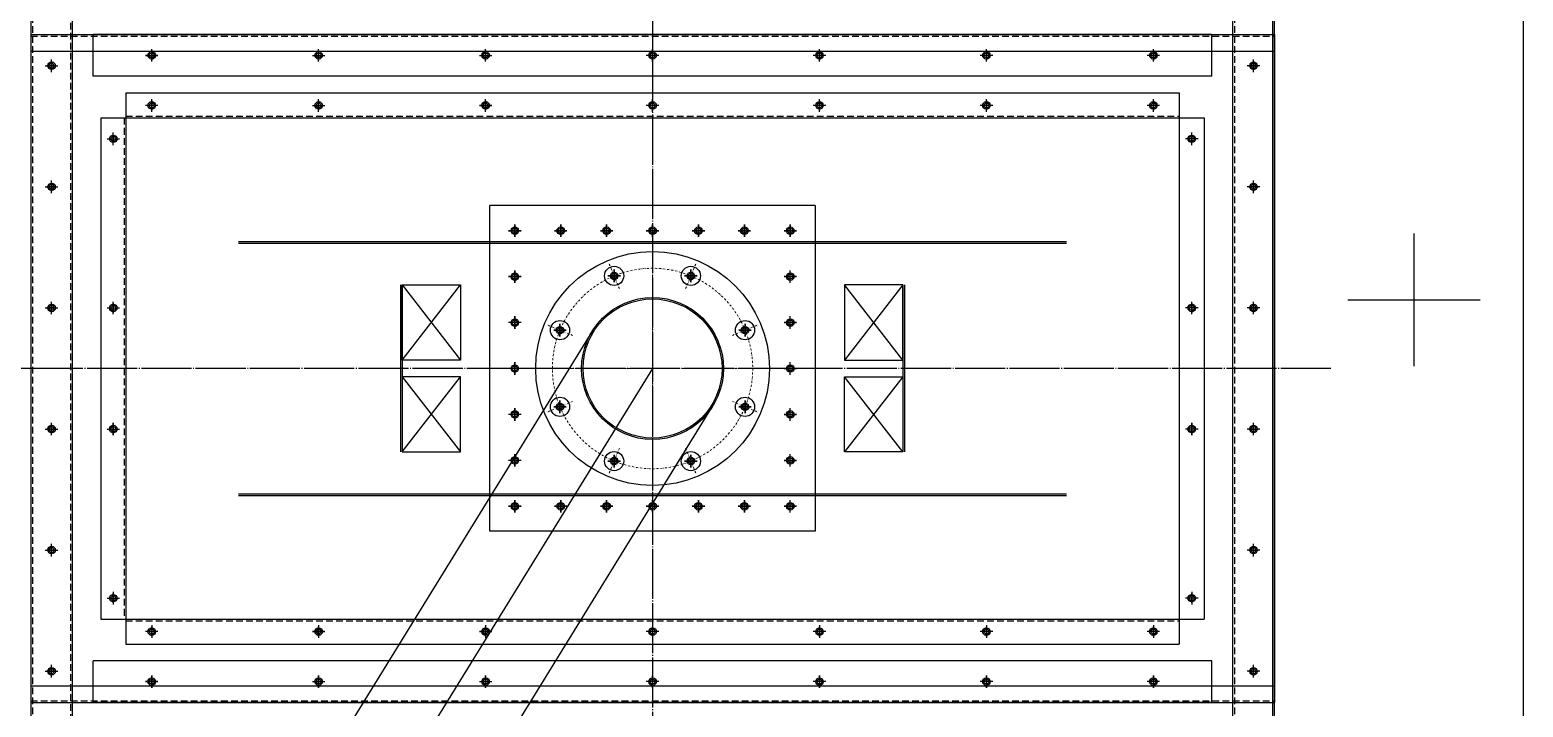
# Model space of a CAD drawing. Header units: millimetres. Extents: x 2905 to 24764, y 2030 to 17488.
# Drawn here: x 10754 to 12543, y 13301 to 14112 of the extents above; entities that cross this region are included whole.
import ezdxf

# ---------------------------------------------------------------- set-up
doc = ezdxf.new("R2010")
doc.units = ezdxf.units.MM
for name, pattern in [('CENTER', [65, 60, -2, 1, -2]), ('DGN Style 4', [4.8, 2.4, -1.2, 0, -1.2]), ('HIDDEN', [3, 2, -1])]:
    doc.linetypes.add(name, pattern=pattern)
doc.layers.add('CENTER', color=1, linetype='CENTER')
doc.layers.add('숨은선', color=5, linetype='HIDDEN')
doc.layers.add('L(c)', color=1, linetype='DGN Style 4', lineweight=5)

msp = doc.modelspace()

# ---------------------------------------------------------------- hatches: boundary and pattern name
h = msp.add_hatch()
h.set_pattern_fill('CROSS', scale=50)
h.set_pattern_definition([(0, (-358824.55, 1853700.72), (317.5, 317.5), [158.75, -476.25]), (90, (-358745.18, 1853621.35), (-317.5, 317.5), [158.75, -476.25])])
h.paths.add_polyline_path([(12243.3, 15658.3), (12543.3, 15658.3), (12543.3, 11758.3), (12243.3, 11758.3)])

# ---------------------------------------------------------------- linework, layer by layer
for p, q in [((10755.3, 15604.3), (10755.3, 11808.3)), ((10805.3, 11808.3), (10805.3, 15604.3)), ((12195.3, 15604.3), (12195.3, 11808.3)), ((12245.3, 11808.3), (12245.3, 15604.3)), ((10755.3, 14106.3), (12245.3, 14106.3)), ((10755.3, 14106.3), (10755.3, 13306.3)), ((12245.3, 14106.3), (12245.3, 13306.3)), ((10755.3, 14086.3), (12245.3, 14086.3)), ((10869.3, 14036.3), (10869.3, 13376.3)), ((10869.3, 14036.3), (12131.3, 14036.3)), ((12131.3, 14036.3), (12131.3, 13376.3)), ((10839.3, 14006.3), (10839.3, 13406.3)), ((10839.3, 14006.3), (12161.3, 14006.3)), ((11695.3, 13901.3), (11305.3, 13901.3)), ((11305.3, 13511.3), (11305.3, 13901.3)), ((11695.3, 13901.3), (11695.3, 13511.3)), ((11004.3, 13858.3), (11996.3, 13858.3)), ((11004.3, 13856.3), (11996.3, 13856.3)), ((11198.3, 13806.3), (11198.3, 13606.3)), ((11200.3, 13806.3), (11200.3, 13606.3)), ((11800.3, 13806.3), (11800.3, 13606.3)), ((11802.3, 13806.3), (11802.3, 13606.3)), ((11428.6, 13752.1), (10440.5, 12151)), ((10586.1, 12061.8), (11572.5, 13661.5)), ((11004.3, 13556.3), (11996.3, 13556.3)), ((11004.3, 13554.3), (11996.3, 13554.3)), ((11695.3, 13511.3), (11305.3, 13511.3)), ((10839.3, 13406.3), (12161.3, 13406.3)), ((10869.3, 13376.3), (12131.3, 13376.3)), ((10755.3, 13326.3), (12245.3, 13326.3)), ((10755.3, 13306.3), (12245.3, 13306.3))]:
    msp.add_line(p, q)
at = {"color": 7}
for p, q in [((10830.3, 14056.3), (10830.3, 14106.3)), ((12170.3, 14106.3), (10830.3, 14106.3)), ((12170.3, 14056.3), (12170.3, 14106.3)), ((12170.3, 14056.3), (10830.3, 14056.3)), ((12161.3, 14006.3), (12161.3, 13406.3)), ((11200.3, 13806.3), (11270.3, 13806.3)), ((11200.3, 13716.3), (11200.3, 13806.3)), ((11200.3, 13806.3), (11270.3, 13716.3)), ((11200.3, 13716.3), (11270.3, 13806.3)), ((11270.3, 13806.3), (11270.3, 13716.3)), ((11800.3, 13806.3), (11730.3, 13806.3)), ((11730.3, 13806.3), (11730.3, 13716.3)), ((11800.3, 13806.3), (11730.3, 13716.3)), ((11800.3, 13716.3), (11730.3, 13806.3)), ((11800.3, 13716.3), (11800.3, 13806.3)), ((11270.3, 13716.3), (11200.3, 13716.3)), ((11730.3, 13716.3), (11800.3, 13716.3)), ((11270.3, 13696.3), (11200.3, 13696.3)), ((11200.3, 13696.3), (11200.3, 13606.3)), ((11200.3, 13606.3), (11270.3, 13696.3)), ((11200.3, 13696.3), (11270.3, 13606.3)), ((11270.3, 13606.3), (11270.3, 13696.3)), ((11730.3, 13606.3), (11730.3, 13696.3)), ((11730.3, 13696.3), (11800.3, 13696.3)), ((11800.3, 13606.3), (11730.3, 13696.3)), ((11800.3, 13696.3), (11730.3, 13606.3)), ((11800.3, 13696.3), (11800.3, 13606.3)), ((11200.3, 13606.3), (11270.3, 13606.3)), ((11800.3, 13606.3), (11730.3, 13606.3)), ((10830.3, 13306.3), (10830.3, 13356.3)), ((12170.3, 13356.3), (10830.3, 13356.3)), ((12170.3, 13306.3), (12170.3, 13356.3)), ((12170.3, 13306.3), (10830.3, 13306.3))]:
    msp.add_line(p, q, dxfattribs=at)
at = {"color": 1}
for p, q in [((11327.8, 13871.3), (11342.8, 13871.3)), ((11342.8, 13871.3), (11327.8, 13871.3)), ((11335.3, 13878.8), (11335.3, 13863.8)), ((11335.3, 13878.8), (11335.3, 13863.8)), ((11382.8, 13871.3), (11397.8, 13871.3)), ((11390.3, 13878.8), (11390.3, 13863.8)), ((11437.8, 13871.3), (11452.8, 13871.3)), ((11445.3, 13878.8), (11445.3, 13863.8)), ((11492.8, 13871.3), (11507.8, 13871.3)), ((11500.3, 13878.8), (11500.3, 13863.8)), ((11547.8, 13871.3), (11562.8, 13871.3)), ((11555.3, 13878.8), (11555.3, 13863.8)), ((11602.8, 13871.3), (11617.8, 13871.3)), ((11610.3, 13878.8), (11610.3, 13863.8)), ((11657.8, 13871.3), (11672.8, 13871.3)), ((11665.3, 13878.8), (11665.3, 13863.8)), ((11327.8, 13816.3), (11342.8, 13816.3)), ((11342.8, 13816.3), (11327.8, 13816.3)), ((11335.3, 13823.8), (11335.3, 13808.8)), ((11335.3, 13823.8), (11335.3, 13808.8)), ((11446.8, 13817.2), (11461.8, 13817.2)), ((11454.3, 13824.7), (11454.3, 13809.7)), ((11538.7, 13817.2), (11553.7, 13817.2)), ((11546.2, 13824.7), (11546.2, 13809.7)), ((11657.8, 13816.3), (11672.8, 13816.3)), ((11665.3, 13808.8), (11665.3, 13823.8)), ((11342.8, 13761.3), (11327.8, 13761.3)), ((11335.3, 13768.8), (11335.3, 13753.8)), ((11389.4, 13759.7), (11389.4, 13744.7)), ((11611.1, 13759.7), (11611.1, 13744.7)), ((11657.8, 13761.3), (11672.8, 13761.3)), ((11665.3, 13753.8), (11665.3, 13768.8)), ((11381.9, 13752.2), (11396.9, 13752.2)), ((11603.6, 13752.2), (11618.6, 13752.2)), ((11500.3, 13706.3), (10513.3, 12106.4)), ((10757.7, 13706.3), (10748.7, 13706.3)), ((10758.3, 13706.3), (10752.3, 13706.3)), ((11342.8, 13706.3), (11327.8, 13706.3)), ((11335.3, 13713.8), (11335.3, 13698.8)), ((11657.8, 13706.3), (11672.8, 13706.3)), ((11665.3, 13698.8), (11665.3, 13713.8)), ((11389.4, 13667.9), (11389.4, 13652.9)), ((11611.1, 13667.9), (11611.1, 13652.9)), ((11342.8, 13651.3), (11327.8, 13651.3)), ((11335.3, 13658.8), (11335.3, 13643.8)), ((11381.9, 13660.4), (11396.9, 13660.4)), ((11603.6, 13660.4), (11618.6, 13660.4)), ((11657.8, 13651.3), (11672.8, 13651.3)), ((11665.3, 13643.8), (11665.3, 13658.8)), ((11342.8, 13596.3), (11327.8, 13596.3)), ((11335.3, 13603.8), (11335.3, 13588.8)), ((11454.3, 13602.9), (11454.3, 13587.9)), ((11546.2, 13602.9), (11546.2, 13587.9)), ((11657.8, 13596.3), (11672.8, 13596.3)), ((11665.3, 13588.8), (11665.3, 13603.8)), ((11446.8, 13595.4), (11461.8, 13595.4)), ((11538.7, 13595.4), (11553.7, 13595.4)), ((11335.3, 13548.8), (11335.3, 13533.8)), ((11335.3, 13548.8), (11335.3, 13533.8)), ((11390.3, 13548.8), (11390.3, 13533.8)), ((11445.3, 13548.8), (11445.3, 13533.8)), ((11500.3, 13548.8), (11500.3, 13533.8)), ((11555.3, 13548.8), (11555.3, 13533.8)), ((11610.3, 13548.8), (11610.3, 13533.8)), ((11665.3, 13533.8), (11665.3, 13548.8)), ((11327.8, 13541.3), (11342.8, 13541.3)), ((11342.8, 13541.3), (11327.8, 13541.3)), ((11382.8, 13541.3), (11397.8, 13541.3)), ((11437.8, 13541.3), (11452.8, 13541.3)), ((11492.8, 13541.3), (11507.8, 13541.3)), ((11547.8, 13541.3), (11562.8, 13541.3)), ((11602.8, 13541.3), (11617.8, 13541.3)), ((11657.8, 13541.3), (11672.8, 13541.3))]:
    msp.add_line(p, q, dxfattribs=at)
at = {"color": 7}
msp.add_lwpolyline([(12243.3, 15658.3), (12543.3, 15658.3), (12543.3, 11758.3), (12243.3, 11758.3)], close=True, dxfattribs=at)
for centre, radius in [((10900.3, 14081.3), 4.5), ((10900.3, 14081.3), 3), ((11100.3, 14081.3), 4.5), ((11100.3, 14081.3), 3), ((11300.3, 14081.3), 4.5), ((11300.3, 14081.3), 3), ((11500.3, 14081.3), 4.5), ((11500.3, 14081.3), 3), ((11700.3, 14081.3), 4.5), ((11700.3, 14081.3), 3), ((11900.3, 14081.3), 4.5), ((11900.3, 14081.3), 3), ((12100.3, 14081.3), 4.5), ((12100.3, 14081.3), 3), ((10780.3, 14068.8), 4.5), ((10780.3, 14068.8), 3), ((10780.3, 14068.8), 3), ((10780.3, 14068.8), 3), ((10780.3, 14068.8), 3), ((12220.3, 14068.8), 4.5), ((12220.3, 14068.8), 3), ((12220.3, 14068.8), 3), ((12220.3, 14068.8), 3), ((12220.3, 14068.8), 3), ((10900.3, 14021.3), 4.5), ((11100.3, 14021.3), 4.5), ((11300.3, 14021.3), 4.5), ((11500.3, 14021.3), 4.5), ((11700.3, 14021.3), 4.5), ((11900.3, 14021.3), 4.5), ((12100.3, 14021.3), 4.5), ((10900.3, 14021.3), 3), ((11100.3, 14021.3), 3), ((11300.3, 14021.3), 3), ((11500.3, 14021.3), 3), ((11700.3, 14021.3), 3), ((11900.3, 14021.3), 3), ((12100.3, 14021.3), 3), ((10854.3, 13981.3), 4.5), ((10854.3, 13981.3), 3), ((12146.3, 13981.3), 4.5), ((12146.3, 13981.3), 3), ((10780.3, 13923.8), 4.5), ((10780.3, 13923.8), 3), ((10780.3, 13923.8), 3), ((10780.3, 13923.8), 3), ((10780.3, 13923.8), 3), ((12220.3, 13923.8), 4.5), ((12220.3, 13923.8), 3), ((12220.3, 13923.8), 3), ((12220.3, 13923.8), 3), ((12220.3, 13923.8), 3), ((11335.3, 13871.3), 4.5), ((11335.3, 13871.3), 4.5), ((11335.3, 13871.3), 3), ((11390.3, 13871.3), 4.5), ((11390.3, 13871.3), 3), ((11445.3, 13871.3), 4.5), ((11445.3, 13871.3), 3), ((11500.3, 13871.3), 4.5), ((11500.3, 13871.3), 3), ((11555.3, 13871.3), 4.5), ((11555.3, 13871.3), 3), ((11610.3, 13871.3), 4.5), ((11610.3, 13871.3), 3), ((11665.3, 13871.3), 4.5), ((11665.3, 13871.3), 3), ((11500.3, 13706.3), 140), ((11335.3, 13816.3), 4.5), ((11335.3, 13816.3), 4.5), ((11335.3, 13816.3), 3), ((11454.3, 13817.2), 11.5), ((11454.3, 13817.2), 4.5), ((11454.3, 13817.2), 3), ((11546.2, 13817.2), 11.5), ((11546.2, 13817.2), 4.5), ((11546.2, 13817.2), 3), ((11665.3, 13816.3), 4.5), ((11665.3, 13816.3), 3), ((10780.3, 13778.8), 4.5), ((10780.3, 13778.8), 3), ((10780.3, 13778.8), 3), ((10780.3, 13778.8), 3), ((10780.3, 13778.8), 3), ((10854.3, 13778.8), 4.5), ((10854.3, 13778.8), 3), ((11500.3, 13706.3), 85), ((11500.3, 13706.3), 83.3), ((12146.3, 13778.8), 4.5), ((12146.3, 13778.8), 3), ((12220.3, 13778.8), 4.5), ((12220.3, 13778.8), 3), ((12220.3, 13778.8), 3), ((12220.3, 13778.8), 3), ((12220.3, 13778.8), 3), ((12220.3, 13778.8), 3), ((12220.3, 13778.8), 3), ((12220.3, 13778.8), 3), ((12220.3, 13778.8), 3), ((12220.3, 13778.8), 3), ((12220.3, 13778.8), 3), ((12220.3, 13778.8), 3), ((12220.3, 13778.8), 3), ((11335.3, 13761.3), 4.5), ((11335.3, 13761.3), 3), ((11389.4, 13752.2), 11.5), ((11611.1, 13752.2), 11.5), ((11665.3, 13761.3), 4.5), ((11665.3, 13761.3), 3), ((11389.4, 13752.2), 4.5), ((11389.4, 13752.2), 3), ((11611.1, 13752.2), 4.5), ((11611.1, 13752.2), 3), ((11335.3, 13706.3), 4.5), ((11335.3, 13706.3), 3), ((11665.3, 13706.3), 4.5), ((11665.3, 13706.3), 3), ((11389.4, 13660.4), 11.5), ((11611.1, 13660.4), 11.5), ((11335.3, 13651.3), 4.5), ((11335.3, 13651.3), 3), ((11389.4, 13660.4), 4.5), ((11389.4, 13660.4), 3), ((11611.1, 13660.4), 4.5), ((11611.1, 13660.4), 3), ((11665.3, 13651.3), 4.5), ((11665.3, 13651.3), 3), ((10780.3, 13633.8), 4.5), ((10780.3, 13633.8), 3), ((10780.3, 13633.8), 3), ((10780.3, 13633.8), 3), ((10780.3, 13633.8), 3), ((10780.3, 13633.8), 3), ((10780.3, 13633.8), 3), ((10780.3, 13633.8), 3), ((10780.3, 13633.8), 3), ((10780.3, 13633.8), 3), ((10780.3, 13633.8), 3), ((10780.3, 13633.8), 3), ((10780.3, 13633.8), 3), ((10854.3, 13633.8), 4.5), ((10854.3, 13633.8), 3), ((12146.3, 13633.8), 4.5), ((12146.3, 13633.8), 3), ((12220.3, 13633.8), 4.5), ((12220.3, 13633.8), 3), ((12220.3, 13633.8), 3), ((12220.3, 13633.8), 3), ((12220.3, 13633.8), 3), ((11335.3, 13596.3), 4.5), ((11335.3, 13596.3), 3), ((11454.3, 13595.4), 11.5), ((11454.3, 13595.4), 4.5), ((11454.3, 13595.4), 3), ((11546.2, 13595.4), 11.5), ((11546.2, 13595.4), 4.5), ((11546.2, 13595.4), 3), ((11665.3, 13596.3), 4.5), ((11665.3, 13596.3), 3), ((11335.3, 13541.3), 4.5), ((11335.3, 13541.3), 4.5), ((11335.3, 13541.3), 3), ((11390.3, 13541.3), 4.5), ((11390.3, 13541.3), 3), ((11445.3, 13541.3), 4.5), ((11445.3, 13541.3), 3), ((11500.3, 13541.3), 4.5), ((11500.3, 13541.3), 3), ((11555.3, 13541.3), 4.5), ((11555.3, 13541.3), 3), ((11610.3, 13541.3), 4.5), ((11610.3, 13541.3), 3), ((11665.3, 13541.3), 4.5), ((11665.3, 13541.3), 3), ((10780.3, 13488.8), 4.5), ((10780.3, 13488.8), 3), ((10780.3, 13488.8), 3), ((10780.3, 13488.8), 3), ((10780.3, 13488.8), 3), ((12220.3, 13488.8), 4.5), ((12220.3, 13488.8), 3), ((12220.3, 13488.8), 3), ((12220.3, 13488.8), 3), ((12220.3, 13488.8), 3), ((10854.3, 13431.3), 4.5), ((12146.3, 13431.3), 4.5), ((10854.3, 13431.3), 3), ((12146.3, 13431.3), 3), ((10900.3, 13391.3), 4.5), ((10900.3, 13391.3), 3), ((10900.3, 13391.3), 3), ((11100.3, 13391.3), 4.5), ((11100.3, 13391.3), 3), ((11300.3, 13391.3), 4.5), ((11300.3, 13391.3), 3), ((11500.3, 13391.3), 4.5), ((11500.3, 13391.3), 3), ((11700.3, 13391.3), 4.5), ((11700.3, 13391.3), 3), ((11900.3, 13391.3), 4.5), ((11900.3, 13391.3), 3), ((12100.3, 13391.3), 4.5), ((12100.3, 13391.3), 3), ((12100.3, 13391.3), 3), ((10780.3, 13343.8), 4.5), ((10780.3, 13343.8), 3), ((10780.3, 13343.8), 3), ((10780.3, 13343.8), 3), ((10780.3, 13343.8), 3), ((12220.3, 13343.8), 4.5), ((12220.3, 13343.8), 3), ((12220.3, 13343.8), 3), ((12220.3, 13343.8), 3), ((12220.3, 13343.8), 3), ((10900.3, 13331.3), 4.5), ((10900.3, 13331.3), 3), ((11100.3, 13331.3), 4.5), ((11100.3, 13331.3), 3), ((11300.3, 13331.3), 4.5), ((11300.3, 13331.3), 3), ((11500.3, 13331.3), 4.5), ((11500.3, 13331.3), 3), ((11700.3, 13331.3), 4.5), ((11700.3, 13331.3), 3), ((11900.3, 13331.3), 4.5), ((11900.3, 13331.3), 3), ((12100.3, 13331.3), 4.5), ((12100.3, 13331.3), 3)]:
    msp.add_circle(centre, radius)
at = {"layer": 'CENTER'}
for p, q in [((11500.3, 14140.3), (11500.3, 13283.5)), ((10892.8, 14081.3), (10907.8, 14081.3)), ((10907.8, 14081.3), (10892.8, 14081.3)), ((10907.8, 14081.3), (10892.8, 14081.3)), ((10906, 14081.3), (10894.5, 14081.3)), ((10906, 14081.3), (10894.5, 14081.3)), ((10900.3, 14073.8), (10900.3, 14088.8)), ((10900.3, 14073.8), (10900.3, 14088.8)), ((10900.3, 14073.8), (10900.3, 14088.8)), ((10900.3, 14087), (10900.3, 14075.6)), ((10900.3, 14075.6), (10900.3, 14087)), ((10900.3, 14087), (10900.3, 14075.6)), ((10900.3, 14075.6), (10900.3, 14087)), ((11092.8, 14081.3), (11107.8, 14081.3)), ((11092.8, 14081.3), (11107.8, 14081.3)), ((11092.8, 14081.3), (11107.8, 14081.3)), ((11094.5, 14081.3), (11106, 14081.3)), ((11094.5, 14081.3), (11106, 14081.3)), ((11100.3, 14073.8), (11100.3, 14088.8)), ((11100.3, 14073.8), (11100.3, 14088.8)), ((11100.3, 14073.8), (11100.3, 14088.8)), ((11100.3, 14087), (11100.3, 14075.6)), ((11100.3, 14075.6), (11100.3, 14087)), ((11100.3, 14087), (11100.3, 14075.6)), ((11100.3, 14075.6), (11100.3, 14087)), ((11292.8, 14081.3), (11307.8, 14081.3)), ((11292.8, 14081.3), (11307.8, 14081.3)), ((11292.8, 14081.3), (11307.8, 14081.3)), ((11294.5, 14081.3), (11306, 14081.3)), ((11294.5, 14081.3), (11306, 14081.3)), ((11300.3, 14073.8), (11300.3, 14088.8)), ((11300.3, 14073.8), (11300.3, 14088.8)), ((11300.3, 14073.8), (11300.3, 14088.8)), ((11300.3, 14087), (11300.3, 14075.6)), ((11300.3, 14075.6), (11300.3, 14087)), ((11300.3, 14087), (11300.3, 14075.6)), ((11300.3, 14075.6), (11300.3, 14087)), ((11507.8, 14081.3), (11492.8, 14081.3)), ((11507.8, 14081.3), (11492.8, 14081.3)), ((11507.8, 14081.3), (11492.8, 14081.3)), ((11506, 14081.3), (11494.5, 14081.3)), ((11506, 14081.3), (11494.5, 14081.3)), ((11500.3, 14073.8), (11500.3, 14088.8)), ((11500.3, 14073.8), (11500.3, 14088.8)), ((11500.3, 14087), (11500.3, 14075.6)), ((11500.3, 14075.6), (11500.3, 14087)), ((11500.3, 14087), (11500.3, 14075.6)), ((11500.3, 14075.6), (11500.3, 14087)), ((11707.8, 14081.3), (11692.8, 14081.3)), ((11707.8, 14081.3), (11692.8, 14081.3)), ((11707.8, 14081.3), (11692.8, 14081.3)), ((11706, 14081.3), (11694.5, 14081.3)), ((11706, 14081.3), (11694.5, 14081.3)), ((11700.3, 14073.8), (11700.3, 14088.8)), ((11700.3, 14073.8), (11700.3, 14088.8)), ((11700.3, 14073.8), (11700.3, 14088.8)), ((11700.3, 14087), (11700.3, 14075.6)), ((11700.3, 14075.6), (11700.3, 14087)), ((11700.3, 14087), (11700.3, 14075.6)), ((11700.3, 14075.6), (11700.3, 14087)), ((11907.8, 14081.3), (11892.8, 14081.3)), ((11907.8, 14081.3), (11892.8, 14081.3)), ((11907.8, 14081.3), (11892.8, 14081.3)), ((11906, 14081.3), (11894.5, 14081.3)), ((11906, 14081.3), (11894.5, 14081.3)), ((11900.3, 14073.8), (11900.3, 14088.8)), ((11900.3, 14073.8), (11900.3, 14088.8)), ((11900.3, 14073.8), (11900.3, 14088.8)), ((11900.3, 14087), (11900.3, 14075.6)), ((11900.3, 14075.6), (11900.3, 14087)), ((11900.3, 14087), (11900.3, 14075.6)), ((11900.3, 14075.6), (11900.3, 14087)), ((12107.8, 14081.3), (12092.8, 14081.3)), ((12107.8, 14081.3), (12092.8, 14081.3)), ((12107.8, 14081.3), (12092.8, 14081.3)), ((12106, 14081.3), (12094.5, 14081.3)), ((12106, 14081.3), (12094.5, 14081.3)), ((12100.3, 14073.8), (12100.3, 14088.8)), ((12100.3, 14073.8), (12100.3, 14088.8)), ((12100.3, 14073.8), (12100.3, 14088.8)), ((12100.3, 14087), (12100.3, 14075.6)), ((12100.3, 14075.6), (12100.3, 14087)), ((12100.3, 14087), (12100.3, 14075.6)), ((12100.3, 14075.6), (12100.3, 14087)), ((10772.8, 14068.8), (10787.8, 14068.8)), ((10785.9, 14068.8), (10774.5, 14068.8)), ((10780.3, 14061.3), (10780.3, 14076.3)), ((10780.3, 14073.8), (10780.3, 14063.8)), ((10780.3, 14073.8), (10780.3, 14063.8)), ((10780.3, 14073.8), (10780.3, 14063.8)), ((10780.3, 14073.8), (10780.3, 14063.8)), ((12227.8, 14068.8), (12212.8, 14068.8)), ((12214.7, 14068.8), (12226, 14068.8)), ((12220.3, 14061.3), (12220.3, 14076.3)), ((12220.3, 14073.8), (12220.3, 14063.8)), ((12220.3, 14073.8), (12220.3, 14063.8)), ((12220.3, 14073.8), (12220.3, 14063.8)), ((12220.3, 14073.8), (12220.3, 14063.8)), ((10900.3, 14013.8), (10900.3, 14028.8)), ((10900.3, 14013.8), (10900.3, 14028.8)), ((10900.3, 14013.8), (10900.3, 14028.8)), ((10900.3, 14027), (10900.3, 14015.6)), ((10900.3, 14015.6), (10900.3, 14027)), ((10900.3, 14027), (10900.3, 14015.6)), ((10900.3, 14015.6), (10900.3, 14027)), ((11100.3, 14013.8), (11100.3, 14028.8)), ((11100.3, 14013.8), (11100.3, 14028.8)), ((11100.3, 14013.8), (11100.3, 14028.8)), ((11100.3, 14027), (11100.3, 14015.6)), ((11100.3, 14015.6), (11100.3, 14027)), ((11100.3, 14027), (11100.3, 14015.6)), ((11100.3, 14015.6), (11100.3, 14027)), ((11300.3, 14013.8), (11300.3, 14028.8)), ((11300.3, 14013.8), (11300.3, 14028.8)), ((11300.3, 14013.8), (11300.3, 14028.8)), ((11300.3, 14027), (11300.3, 14015.6)), ((11300.3, 14015.6), (11300.3, 14027)), ((11300.3, 14027), (11300.3, 14015.6)), ((11300.3, 14015.6), (11300.3, 14027)), ((11500.3, 14013.8), (11500.3, 14028.8)), ((11500.3, 14013.8), (11500.3, 14028.8)), ((11500.3, 14027), (11500.3, 14015.6)), ((11500.3, 14015.6), (11500.3, 14027)), ((11500.3, 14027), (11500.3, 14015.6)), ((11500.3, 14015.6), (11500.3, 14027)), ((11700.3, 14013.8), (11700.3, 14028.8)), ((11700.3, 14013.8), (11700.3, 14028.8)), ((11700.3, 14013.8), (11700.3, 14028.8)), ((11700.3, 14027), (11700.3, 14015.6)), ((11700.3, 14015.6), (11700.3, 14027)), ((11700.3, 14027), (11700.3, 14015.6)), ((11700.3, 14015.6), (11700.3, 14027)), ((11900.3, 14013.8), (11900.3, 14028.8)), ((11900.3, 14013.8), (11900.3, 14028.8)), ((11900.3, 14013.8), (11900.3, 14028.8)), ((11900.3, 14027), (11900.3, 14015.6)), ((11900.3, 14015.6), (11900.3, 14027)), ((11900.3, 14027), (11900.3, 14015.6)), ((11900.3, 14015.6), (11900.3, 14027)), ((12100.3, 14013.8), (12100.3, 14028.8)), ((12100.3, 14013.8), (12100.3, 14028.8)), ((12100.3, 14013.8), (12100.3, 14028.8)), ((12100.3, 14027), (12100.3, 14015.6)), ((12100.3, 14015.6), (12100.3, 14027)), ((12100.3, 14027), (12100.3, 14015.6)), ((12100.3, 14015.6), (12100.3, 14027)), ((10907.8, 14021.3), (10892.8, 14021.3)), ((10907.8, 14021.3), (10892.8, 14021.3)), ((10907.8, 14021.3), (10892.8, 14021.3)), ((10906, 14021.3), (10894.5, 14021.3)), ((10906, 14021.3), (10894.5, 14021.3)), ((11092.8, 14021.3), (11107.8, 14021.3)), ((11092.8, 14021.3), (11107.8, 14021.3)), ((11092.8, 14021.3), (11107.8, 14021.3)), ((11094.5, 14021.3), (11106, 14021.3)), ((11094.5, 14021.3), (11106, 14021.3)), ((11307.8, 14021.3), (11292.8, 14021.3)), ((11292.8, 14021.3), (11307.8, 14021.3)), ((11292.8, 14021.3), (11307.8, 14021.3)), ((11294.5, 14021.3), (11306, 14021.3)), ((11294.5, 14021.3), (11306, 14021.3)), ((11507.8, 14021.3), (11492.8, 14021.3)), ((11507.8, 14021.3), (11492.8, 14021.3)), ((11507.8, 14021.3), (11492.8, 14021.3)), ((11506, 14021.3), (11494.5, 14021.3)), ((11506, 14021.3), (11494.5, 14021.3)), ((11707.8, 14021.3), (11692.8, 14021.3)), ((11707.8, 14021.3), (11692.8, 14021.3)), ((11707.8, 14021.3), (11692.8, 14021.3)), ((11706, 14021.3), (11694.5, 14021.3)), ((11706, 14021.3), (11694.5, 14021.3)), ((11907.8, 14021.3), (11892.8, 14021.3)), ((11907.8, 14021.3), (11892.8, 14021.3)), ((11907.8, 14021.3), (11892.8, 14021.3)), ((11906, 14021.3), (11894.5, 14021.3)), ((11906, 14021.3), (11894.5, 14021.3)), ((12107.8, 14021.3), (12092.8, 14021.3)), ((12107.8, 14021.3), (12092.8, 14021.3)), ((12107.8, 14021.3), (12092.8, 14021.3)), ((12106, 14021.3), (12094.5, 14021.3)), ((12106, 14021.3), (12094.5, 14021.3)), ((10846.8, 13981.3), (10861.8, 13981.3)), ((10846.8, 13981.3), (10861.8, 13981.3)), ((10846.8, 13981.3), (10861.8, 13981.3)), ((10850.4, 13981.3), (10858.1, 13981.3)), ((10854.3, 13973.8), (10854.3, 13988.8)), ((10854.3, 13976.3), (10854.3, 13986.3)), ((10854.3, 13985.1), (10854.3, 13977.5)), ((10854.3, 13977.5), (10854.3, 13985.1)), ((12153.8, 13981.3), (12138.8, 13981.3)), ((12153.8, 13981.3), (12138.8, 13981.3)), ((12150.1, 13981.3), (12142.4, 13981.3)), ((12146.3, 13973.8), (12146.3, 13988.8)), ((12146.3, 13976.3), (12146.3, 13986.3)), ((12146.3, 13985.1), (12146.3, 13977.5)), ((12146.3, 13977.5), (12146.3, 13985.1)), ((10772.8, 13923.8), (10787.8, 13923.8)), ((10785.9, 13923.8), (10774.5, 13923.8)), ((10780.3, 13916.3), (10780.3, 13931.3)), ((10780.3, 13928.8), (10780.3, 13918.8)), ((10780.3, 13928.8), (10780.3, 13918.8)), ((10780.3, 13928.8), (10780.3, 13918.8)), ((10780.3, 13928.8), (10780.3, 13918.8)), ((12227.8, 13923.8), (12212.8, 13923.8)), ((12214.7, 13923.8), (12226, 13923.8)), ((12220.3, 13916.3), (12220.3, 13931.3)), ((12220.3, 13928.8), (12220.3, 13918.8)), ((12220.3, 13928.8), (12220.3, 13918.8)), ((12220.3, 13928.8), (12220.3, 13918.8)), ((12220.3, 13928.8), (12220.3, 13918.8)), ((11342.8, 13871.3), (11327.8, 13871.3)), ((11335.3, 13863.8), (11335.3, 13878.8)), ((11397.8, 13871.3), (11382.8, 13871.3)), ((11390.3, 13863.8), (11390.3, 13878.8)), ((11452.8, 13871.3), (11437.8, 13871.3)), ((11445.3, 13863.8), (11445.3, 13878.8)), ((11507.8, 13871.3), (11492.8, 13871.3)), ((11500.3, 13863.8), (11500.3, 13878.8)), ((11562.8, 13871.3), (11547.8, 13871.3)), ((11555.3, 13863.8), (11555.3, 13878.8)), ((11617.8, 13871.3), (11602.8, 13871.3)), ((11610.3, 13863.8), (11610.3, 13878.8)), ((11672.8, 13871.3), (11657.8, 13871.3)), ((11665.3, 13863.8), (11665.3, 13878.8)), ((11342.8, 13816.3), (11327.8, 13816.3)), ((11335.3, 13808.8), (11335.3, 13823.8)), ((11461.8, 13817.2), (11446.8, 13817.2)), ((11454.3, 13809.7), (11454.3, 13824.7)), ((11553.7, 13817.2), (11538.7, 13817.2)), ((11546.2, 13809.7), (11546.2, 13824.7)), ((11672.8, 13816.3), (11657.8, 13816.3)), ((11665.3, 13808.8), (11665.3, 13823.8)), ((10772.8, 13778.8), (10787.8, 13778.8)), ((10785.9, 13778.8), (10774.5, 13778.8)), ((10780.3, 13771.3), (10780.3, 13786.3)), ((10780.3, 13783.8), (10780.3, 13773.8)), ((10780.3, 13783.8), (10780.3, 13773.8)), ((10780.3, 13783.8), (10780.3, 13773.8)), ((10780.3, 13783.8), (10780.3, 13773.8)), ((10846.8, 13778.8), (10861.8, 13778.8)), ((10846.8, 13778.8), (10861.8, 13778.8)), ((10846.8, 13778.8), (10861.8, 13778.8)), ((10848.5, 13778.8), (10860, 13778.8)), ((10854.3, 13771.3), (10854.3, 13786.3)), ((10854.3, 13771.3), (10854.3, 13786.3)), ((10854.3, 13784.5), (10854.3, 13773.1)), ((10854.3, 13773.1), (10854.3, 13784.5)), ((12153.8, 13778.8), (12138.8, 13778.8)), ((12153.8, 13778.8), (12138.8, 13778.8)), ((12153.8, 13778.8), (12138.8, 13778.8)), ((12152, 13778.8), (12140.5, 13778.8)), ((12146.3, 13771.3), (12146.3, 13786.3)), ((12146.3, 13771.3), (12146.3, 13786.3)), ((12146.3, 13784.5), (12146.3, 13773.1)), ((12146.3, 13773.1), (12146.3, 13784.5)), ((12227.8, 13778.8), (12212.8, 13778.8)), ((12214.7, 13778.8), (12226, 13778.8)), ((12214.7, 13778.8), (12226, 13778.8)), ((12214.7, 13778.8), (12226, 13778.8)), ((12220.3, 13771.3), (12220.3, 13786.3)), ((12220.3, 13773.8), (12220.3, 13783.8)), ((12220.3, 13773.8), (12220.3, 13783.8)), ((12220.3, 13773.8), (12220.3, 13783.8)), ((12220.3, 13773.8), (12220.3, 13783.8)), ((12220.3, 13773.8), (12220.3, 13783.8)), ((12220.3, 13773.8), (12220.3, 13783.8)), ((12220.3, 13773.8), (12220.3, 13783.8)), ((12220.3, 13773.8), (12220.3, 13783.8)), ((12220.3, 13783.8), (12220.3, 13773.8)), ((12220.3, 13783.8), (12220.3, 13773.8)), ((12220.3, 13783.8), (12220.3, 13773.8)), ((12220.3, 13783.8), (12220.3, 13773.8)), ((11342.8, 13761.3), (11327.8, 13761.3)), ((11335.3, 13753.8), (11335.3, 13768.8)), ((11389.4, 13744.7), (11389.4, 13759.7)), ((11611.1, 13744.7), (11611.1, 13759.7)), ((11672.8, 13761.3), (11657.8, 13761.3)), ((11665.3, 13753.8), (11665.3, 13768.8)), ((11396.9, 13752.2), (11381.9, 13752.2)), ((11618.6, 13752.2), (11603.6, 13752.2)), ((12312.9, 13706.3), (10703.2, 13706.3)), ((11342.8, 13706.3), (11327.8, 13706.3)), ((11335.3, 13698.8), (11335.3, 13713.8)), ((11672.8, 13706.3), (11657.8, 13706.3)), ((11665.3, 13698.8), (11665.3, 13713.8)), ((11389.4, 13652.9), (11389.4, 13667.9)), ((11611.1, 13652.9), (11611.1, 13667.9)), ((11342.8, 13651.3), (11327.8, 13651.3)), ((11335.3, 13643.8), (11335.3, 13658.8)), ((11396.9, 13660.4), (11381.9, 13660.4)), ((11618.6, 13660.4), (11603.6, 13660.4)), ((11672.8, 13651.3), (11657.8, 13651.3)), ((11665.3, 13643.8), (11665.3, 13658.8)), ((10772.8, 13633.8), (10787.8, 13633.8)), ((10785.9, 13633.8), (10774.5, 13633.8)), ((10785.9, 13633.8), (10774.5, 13633.8)), ((10785.9, 13633.8), (10774.5, 13633.8)), ((10780.3, 13626.3), (10780.3, 13641.3)), ((10780.3, 13638.8), (10780.3, 13628.8)), ((10780.3, 13638.8), (10780.3, 13628.8)), ((10780.3, 13638.8), (10780.3, 13628.8)), ((10780.3, 13638.8), (10780.3, 13628.8)), ((10780.3, 13638.8), (10780.3, 13628.8)), ((10780.3, 13638.8), (10780.3, 13628.8)), ((10780.3, 13638.8), (10780.3, 13628.8)), ((10780.3, 13638.8), (10780.3, 13628.8)), ((10780.3, 13628.8), (10780.3, 13638.8)), ((10780.3, 13628.8), (10780.3, 13638.8)), ((10780.3, 13628.8), (10780.3, 13638.8)), ((10780.3, 13628.8), (10780.3, 13638.8)), ((10846.8, 13633.8), (10861.8, 13633.8)), ((10846.8, 13633.8), (10861.8, 13633.8)), ((10846.8, 13633.8), (10861.8, 13633.8)), ((10848.5, 13633.8), (10860, 13633.8)), ((10854.3, 13641.3), (10854.3, 13626.3)), ((10854.3, 13626.3), (10854.3, 13641.3)), ((10854.3, 13639.5), (10854.3, 13628.1)), ((10854.3, 13628.1), (10854.3, 13639.5)), ((12153.8, 13633.8), (12138.8, 13633.8)), ((12153.8, 13633.8), (12138.8, 13633.8)), ((12153.8, 13633.8), (12138.8, 13633.8)), ((12152, 13633.8), (12140.5, 13633.8)), ((12146.3, 13641.3), (12146.3, 13626.3)), ((12146.3, 13626.3), (12146.3, 13641.3)), ((12146.3, 13639.5), (12146.3, 13628.1)), ((12146.3, 13628.1), (12146.3, 13639.5)), ((12227.8, 13633.8), (12212.8, 13633.8)), ((12214.7, 13633.8), (12226, 13633.8)), ((12220.3, 13626.3), (12220.3, 13641.3)), ((12220.3, 13628.8), (12220.3, 13638.8)), ((12220.3, 13628.8), (12220.3, 13638.8)), ((12220.3, 13628.8), (12220.3, 13638.8)), ((12220.3, 13628.8), (12220.3, 13638.8)), ((11342.8, 13596.3), (11327.8, 13596.3)), ((11335.3, 13588.8), (11335.3, 13603.8)), ((11454.3, 13587.9), (11454.3, 13602.9)), ((11546.2, 13587.9), (11546.2, 13602.9)), ((11672.8, 13596.3), (11657.8, 13596.3)), ((11665.3, 13588.8), (11665.3, 13603.8)), ((11461.8, 13595.4), (11446.8, 13595.4)), ((11553.7, 13595.4), (11538.7, 13595.4)), ((11335.3, 13533.8), (11335.3, 13548.8)), ((11390.3, 13533.8), (11390.3, 13548.8)), ((11445.3, 13533.8), (11445.3, 13548.8)), ((11500.3, 13533.8), (11500.3, 13548.8)), ((11555.3, 13533.8), (11555.3, 13548.8)), ((11610.3, 13533.8), (11610.3, 13548.8)), ((11665.3, 13533.8), (11665.3, 13548.8)), ((11342.8, 13541.3), (11327.8, 13541.3)), ((11397.8, 13541.3), (11382.8, 13541.3)), ((11452.8, 13541.3), (11437.8, 13541.3)), ((11507.8, 13541.3), (11492.8, 13541.3)), ((11562.8, 13541.3), (11547.8, 13541.3)), ((11617.8, 13541.3), (11602.8, 13541.3)), ((11672.8, 13541.3), (11657.8, 13541.3)), ((10780.3, 13481.3), (10780.3, 13496.3)), ((10780.3, 13483.8), (10780.3, 13493.8)), ((10780.3, 13483.8), (10780.3, 13493.8)), ((10780.3, 13483.8), (10780.3, 13493.8)), ((10780.3, 13483.8), (10780.3, 13493.8)), ((12220.3, 13481.3), (12220.3, 13496.3)), ((12220.3, 13483.8), (12220.3, 13493.8)), ((12220.3, 13483.8), (12220.3, 13493.8)), ((12220.3, 13483.8), (12220.3, 13493.8)), ((12220.3, 13483.8), (12220.3, 13493.8)), ((10772.8, 13488.8), (10787.8, 13488.8)), ((10785.9, 13488.8), (10774.5, 13488.8)), ((12227.8, 13488.8), (12212.8, 13488.8)), ((12214.7, 13488.8), (12226, 13488.8)), ((10854.3, 13438.8), (10854.3, 13423.8)), ((10854.3, 13438.8), (10854.3, 13423.8)), ((10854.3, 13425.6), (10854.3, 13437)), ((10854.3, 13437), (10854.3, 13425.6)), ((12146.3, 13438.8), (12146.3, 13423.8)), ((12146.3, 13438.8), (12146.3, 13423.8)), ((12146.3, 13425.6), (12146.3, 13437)), ((12146.3, 13437), (12146.3, 13425.6)), ((10846.8, 13431.3), (10861.8, 13431.3)), ((10846.8, 13431.3), (10861.8, 13431.3)), ((10848.5, 13431.3), (10860, 13431.3)), ((12153.8, 13431.3), (12138.8, 13431.3)), ((12153.8, 13431.3), (12138.8, 13431.3)), ((12152, 13431.3), (12140.5, 13431.3)), ((10907.8, 13391.3), (10892.8, 13391.3)), ((10907.8, 13391.3), (10892.8, 13391.3)), ((10907.8, 13391.3), (10892.8, 13391.3)), ((10907.8, 13391.3), (10892.8, 13391.3)), ((10907.8, 13391.3), (10892.8, 13391.3)), ((10906, 13391.3), (10894.5, 13391.3)), ((10906, 13391.3), (10894.5, 13391.3)), ((10906, 13391.3), (10894.5, 13391.3)), ((10906, 13391.3), (10894.5, 13391.3)), ((10900.3, 13398.8), (10900.3, 13383.8)), ((10900.3, 13398.8), (10900.3, 13383.8)), ((10900.3, 13398.8), (10900.3, 13383.8)), ((10900.3, 13398.8), (10900.3, 13383.8)), ((10900.3, 13398.8), (10900.3, 13383.8)), ((10900.3, 13385.6), (10900.3, 13397)), ((10900.3, 13397), (10900.3, 13385.6)), ((10900.3, 13385.6), (10900.3, 13397)), ((10900.3, 13397), (10900.3, 13385.6)), ((10900.3, 13385.6), (10900.3, 13397)), ((10900.3, 13397), (10900.3, 13385.6)), ((10900.3, 13385.6), (10900.3, 13397)), ((10900.3, 13397), (10900.3, 13385.6)), ((11107.8, 13391.3), (11092.8, 13391.3)), ((11092.8, 13391.3), (11107.8, 13391.3)), ((11092.8, 13391.3), (11107.8, 13391.3)), ((11094.5, 13391.3), (11106, 13391.3)), ((11094.5, 13391.3), (11106, 13391.3)), ((11100.3, 13398.8), (11100.3, 13383.8)), ((11100.3, 13398.8), (11100.3, 13383.8)), ((11100.3, 13398.8), (11100.3, 13383.8)), ((11100.3, 13385.6), (11100.3, 13397)), ((11100.3, 13397), (11100.3, 13385.6)), ((11100.3, 13385.6), (11100.3, 13397)), ((11100.3, 13397), (11100.3, 13385.6)), ((11307.8, 13391.3), (11292.8, 13391.3)), ((11292.8, 13391.3), (11307.8, 13391.3)), ((11292.8, 13391.3), (11307.8, 13391.3)), ((11294.5, 13391.3), (11306, 13391.3)), ((11294.5, 13391.3), (11306, 13391.3)), ((11300.3, 13398.8), (11300.3, 13383.8)), ((11300.3, 13398.8), (11300.3, 13383.8)), ((11300.3, 13398.8), (11300.3, 13383.8)), ((11300.3, 13385.6), (11300.3, 13397)), ((11300.3, 13397), (11300.3, 13385.6)), ((11300.3, 13385.6), (11300.3, 13397)), ((11300.3, 13397), (11300.3, 13385.6)), ((11507.8, 13391.3), (11492.8, 13391.3)), ((11507.8, 13391.3), (11492.8, 13391.3)), ((11507.8, 13391.3), (11492.8, 13391.3)), ((11506, 13391.3), (11494.5, 13391.3)), ((11506, 13391.3), (11494.5, 13391.3)), ((11500.3, 13398.8), (11500.3, 13383.8)), ((11500.3, 13398.8), (11500.3, 13383.8)), ((11500.3, 13385.6), (11500.3, 13397)), ((11500.3, 13397), (11500.3, 13385.6)), ((11500.3, 13385.6), (11500.3, 13397)), ((11500.3, 13397), (11500.3, 13385.6)), ((11707.8, 13391.3), (11692.8, 13391.3)), ((11707.8, 13391.3), (11692.8, 13391.3)), ((11707.8, 13391.3), (11692.8, 13391.3)), ((11706, 13391.3), (11694.5, 13391.3)), ((11706, 13391.3), (11694.5, 13391.3)), ((11700.3, 13398.8), (11700.3, 13383.8)), ((11700.3, 13398.8), (11700.3, 13383.8)), ((11700.3, 13398.8), (11700.3, 13383.8)), ((11700.3, 13385.6), (11700.3, 13397)), ((11700.3, 13397), (11700.3, 13385.6)), ((11700.3, 13385.6), (11700.3, 13397)), ((11700.3, 13397), (11700.3, 13385.6)), ((11907.8, 13391.3), (11892.8, 13391.3)), ((11907.8, 13391.3), (11892.8, 13391.3)), ((11907.8, 13391.3), (11892.8, 13391.3)), ((11906, 13391.3), (11894.5, 13391.3)), ((11906, 13391.3), (11894.5, 13391.3)), ((11900.3, 13398.8), (11900.3, 13383.8)), ((11900.3, 13398.8), (11900.3, 13383.8)), ((11900.3, 13398.8), (11900.3, 13383.8)), ((11900.3, 13385.6), (11900.3, 13397)), ((11900.3, 13397), (11900.3, 13385.6)), ((11900.3, 13385.6), (11900.3, 13397)), ((11900.3, 13397), (11900.3, 13385.6)), ((12107.8, 13391.3), (12092.8, 13391.3)), ((12107.8, 13391.3), (12092.8, 13391.3)), ((12107.8, 13391.3), (12092.8, 13391.3)), ((12107.8, 13391.3), (12092.8, 13391.3)), ((12107.8, 13391.3), (12092.8, 13391.3)), ((12106, 13391.3), (12094.5, 13391.3)), ((12106, 13391.3), (12094.5, 13391.3)), ((12106, 13391.3), (12094.5, 13391.3)), ((12106, 13391.3), (12094.5, 13391.3)), ((12100.3, 13398.8), (12100.3, 13383.8)), ((12100.3, 13398.8), (12100.3, 13383.8)), ((12100.3, 13398.8), (12100.3, 13383.8)), ((12100.3, 13398.8), (12100.3, 13383.8)), ((12100.3, 13398.8), (12100.3, 13383.8)), ((12100.3, 13385.6), (12100.3, 13397)), ((12100.3, 13397), (12100.3, 13385.6)), ((12100.3, 13385.6), (12100.3, 13397)), ((12100.3, 13397), (12100.3, 13385.6)), ((12100.3, 13385.6), (12100.3, 13397)), ((12100.3, 13397), (12100.3, 13385.6)), ((12100.3, 13385.6), (12100.3, 13397)), ((12100.3, 13397), (12100.3, 13385.6)), ((10780.3, 13336.3), (10780.3, 13351.3)), ((10780.3, 13338.8), (10780.3, 13348.8)), ((10780.3, 13338.8), (10780.3, 13348.8)), ((10780.3, 13338.8), (10780.3, 13348.8)), ((10780.3, 13338.8), (10780.3, 13348.8)), ((12220.3, 13336.3), (12220.3, 13351.3)), ((12220.3, 13338.8), (12220.3, 13348.8)), ((12220.3, 13338.8), (12220.3, 13348.8)), ((12220.3, 13338.8), (12220.3, 13348.8)), ((12220.3, 13338.8), (12220.3, 13348.8)), ((10772.8, 13343.8), (10787.8, 13343.8)), ((10785.9, 13343.8), (10774.5, 13343.8)), ((10892.8, 13331.3), (10907.8, 13331.3)), ((10907.8, 13331.3), (10892.8, 13331.3)), ((10907.8, 13331.3), (10892.8, 13331.3)), ((10906, 13331.3), (10894.5, 13331.3)), ((10906, 13331.3), (10894.5, 13331.3)), ((10900.3, 13338.8), (10900.3, 13323.8)), ((10900.3, 13323.8), (10900.3, 13338.8)), ((10900.3, 13323.8), (10900.3, 13338.8)), ((10900.3, 13337), (10900.3, 13325.6)), ((10900.3, 13325.6), (10900.3, 13337)), ((10900.3, 13337), (10900.3, 13325.6)), ((10900.3, 13325.6), (10900.3, 13337)), ((11092.8, 13331.3), (11107.8, 13331.3)), ((11092.8, 13331.3), (11107.8, 13331.3)), ((11092.8, 13331.3), (11107.8, 13331.3)), ((11094.5, 13331.3), (11106, 13331.3)), ((11094.5, 13331.3), (11106, 13331.3)), ((11100.3, 13338.8), (11100.3, 13323.8)), ((11100.3, 13323.8), (11100.3, 13338.8)), ((11100.3, 13323.8), (11100.3, 13338.8)), ((11100.3, 13337), (11100.3, 13325.6)), ((11100.3, 13325.6), (11100.3, 13337)), ((11100.3, 13337), (11100.3, 13325.6)), ((11100.3, 13325.6), (11100.3, 13337)), ((11292.8, 13331.3), (11307.8, 13331.3)), ((11292.8, 13331.3), (11307.8, 13331.3)), ((11292.8, 13331.3), (11307.8, 13331.3)), ((11294.5, 13331.3), (11306, 13331.3)), ((11294.5, 13331.3), (11306, 13331.3)), ((11300.3, 13338.8), (11300.3, 13323.8)), ((11300.3, 13323.8), (11300.3, 13338.8)), ((11300.3, 13323.8), (11300.3, 13338.8)), ((11300.3, 13337), (11300.3, 13325.6)), ((11300.3, 13325.6), (11300.3, 13337)), ((11300.3, 13337), (11300.3, 13325.6)), ((11300.3, 13325.6), (11300.3, 13337)), ((11507.8, 13331.3), (11492.8, 13331.3)), ((11507.8, 13331.3), (11492.8, 13331.3)), ((11507.8, 13331.3), (11492.8, 13331.3)), ((11506, 13331.3), (11494.5, 13331.3)), ((11506, 13331.3), (11494.5, 13331.3)), ((11500.3, 13323.8), (11500.3, 13338.8)), ((11500.3, 13323.8), (11500.3, 13338.8)), ((11500.3, 13337), (11500.3, 13325.6)), ((11500.3, 13325.6), (11500.3, 13337)), ((11500.3, 13337), (11500.3, 13325.6)), ((11500.3, 13325.6), (11500.3, 13337)), ((11707.8, 13331.3), (11692.8, 13331.3)), ((11707.8, 13331.3), (11692.8, 13331.3)), ((11707.8, 13331.3), (11692.8, 13331.3)), ((11706, 13331.3), (11694.5, 13331.3)), ((11706, 13331.3), (11694.5, 13331.3)), ((11700.3, 13338.8), (11700.3, 13323.8)), ((11700.3, 13323.8), (11700.3, 13338.8)), ((11700.3, 13323.8), (11700.3, 13338.8)), ((11700.3, 13337), (11700.3, 13325.6)), ((11700.3, 13325.6), (11700.3, 13337)), ((11700.3, 13337), (11700.3, 13325.6)), ((11700.3, 13325.6), (11700.3, 13337)), ((11907.8, 13331.3), (11892.8, 13331.3)), ((11907.8, 13331.3), (11892.8, 13331.3)), ((11907.8, 13331.3), (11892.8, 13331.3)), ((11906, 13331.3), (11894.5, 13331.3)), ((11906, 13331.3), (11894.5, 13331.3)), ((11900.3, 13338.8), (11900.3, 13323.8)), ((11900.3, 13323.8), (11900.3, 13338.8)), ((11900.3, 13323.8), (11900.3, 13338.8)), ((11900.3, 13337), (11900.3, 13325.6)), ((11900.3, 13325.6), (11900.3, 13337)), ((11900.3, 13337), (11900.3, 13325.6)), ((11900.3, 13325.6), (11900.3, 13337)), ((12107.8, 13331.3), (12092.8, 13331.3)), ((12107.8, 13331.3), (12092.8, 13331.3)), ((12107.8, 13331.3), (12092.8, 13331.3)), ((12106, 13331.3), (12094.5, 13331.3)), ((12106, 13331.3), (12094.5, 13331.3)), ((12100.3, 13338.8), (12100.3, 13323.8)), ((12100.3, 13323.8), (12100.3, 13338.8)), ((12100.3, 13323.8), (12100.3, 13338.8)), ((12100.3, 13337), (12100.3, 13325.6)), ((12100.3, 13325.6), (12100.3, 13337)), ((12100.3, 13337), (12100.3, 13325.6)), ((12100.3, 13325.6), (12100.3, 13337)), ((12227.8, 13343.8), (12212.8, 13343.8)), ((12214.7, 13343.8), (12226, 13343.8))]:
    msp.add_line(p, q, dxfattribs=at)
at = {"layer": 'L(c)'}
for p, q in [((11500.3, 13541.3), (11500.3, 13871.3)), ((11500.3, 13561.3), (11500.3, 13851.3)), ((11460.6, 13801.9), (11448, 13832.4)), ((11539.9, 13801.9), (11552.5, 13832.4)), ((11404.6, 13745.9), (11374.1, 13758.5)), ((11595.9, 13745.9), (11626.4, 13758.5)), ((11665.3, 13706.3), (11335.3, 13706.3)), ((11645.3, 13706.3), (11355.3, 13706.3)), ((11404.6, 13666.7), (11374.1, 13654.1)), ((11595.9, 13666.7), (11626.4, 13654.1)), ((11460.6, 13610.7), (11448, 13580.2)), ((11539.9, 13610.7), (11552.5, 13580.2))]:
    msp.add_line(p, q, dxfattribs=at)
msp.add_circle((11500.3, 13706.3), 120, dxfattribs=at)
at = {"layer": '숨은선', "ltscale": 4}
for p, q in [((10757.3, 15604.3), (10757.3, 11808.3)), ((10803.3, 11808.3), (10803.3, 15604.3)), ((12197.3, 15604.3), (12197.3, 11808.3)), ((12243.3, 11808.3), (12243.3, 15604.3)), ((10755.3, 14104.3), (12245.3, 14104.3)), ((10869.3, 14008.3), (12131.3, 14008.3)), ((10867.3, 14006.3), (10867.3, 13406.3)), ((10869.3, 13404.3), (12131.3, 13404.3)), ((10755.3, 13308.3), (12245.3, 13308.3))]:
    msp.add_line(p, q, dxfattribs=at)

doc.saveas('drawing.dxf')
